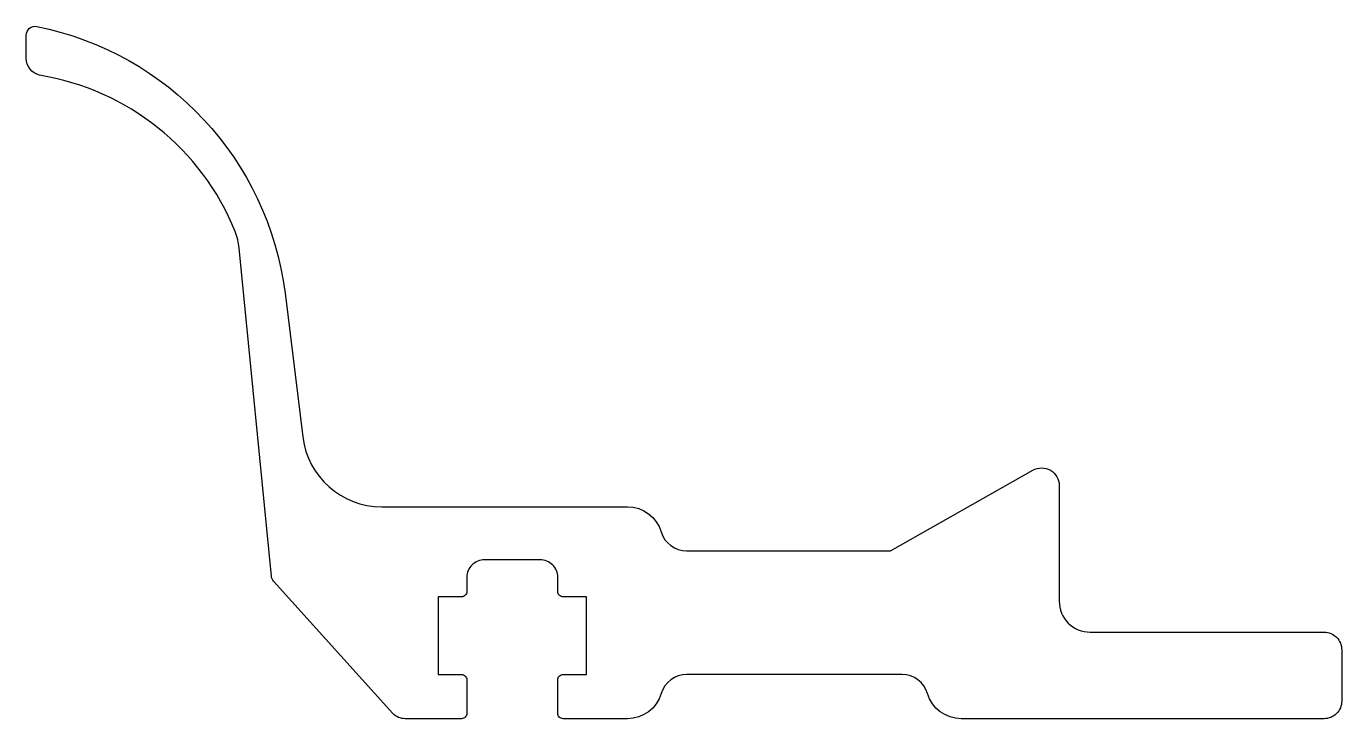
# Model space of a CAD drawing. Extents: x 118.9 to 193.4, y 199.5 to 238.7.
import ezdxf

# ---------------------------------------------------------------- set-up
doc = ezdxf.new("R2010")
doc.units = 0
doc.layers.get('0').update_dxf_attribs({"linetype": 'CONTINUOUS'})

msp = doc.modelspace()

# ---------------------------------------------------------------- linework, layer by layer
msp.add_lwpolyline([(143.823, 206.662, -0.414214), (143.523, 206.362), (142.198, 206.362), (142.198, 201.962), (143.523, 201.962, -0.414214), (143.823, 201.662), (143.823, 199.762, -0.414214), (143.523, 199.462), (140.337, 199.462, -0.198912), (139.63, 199.755), (132.879, 207.24, -0.160318), (132.753, 207.526), (130.925, 226.109, 0.068634), (130.702, 227.039, 0.263214), (119.625, 235.889, -0.342627), (118.873, 236.857), (118.873, 238.163, -0.473223), (119.471, 238.653, -0.322323), (133.528, 223.563), (134.533, 215.411, 0.378704), (139, 211.462), (152.919, 211.462, -0.331679), (154.835, 210.033, 0.331679), (156.273, 208.962), (167.823, 208.962), (175.879, 213.532, -0.574807), (177.373, 212.662), (177.373, 206.112, 0.414214), (179.123, 204.362), (192.373, 204.362, -0.414214), (193.373, 203.362), (193.373, 200.462, -0.414214), (192.373, 199.462), (171.827, 199.462, -0.331679), (169.91, 200.891, 0.331679), (168.473, 201.962), (156.273, 201.962, 0.331679), (154.835, 200.891, -0.331679), (152.919, 199.462), (149.273, 199.462, -0.414214), (148.973, 199.762), (148.973, 201.662, -0.414214), (149.273, 201.962), (150.598, 201.962), (150.598, 206.362), (149.273, 206.362, -0.414214), (148.973, 206.662), (148.973, 207.462, 0.414214), (147.973, 208.462), (144.823, 208.462, 0.414214), (143.823, 207.462)], format="xyb", close=True)

doc.saveas('drawing.dxf')
